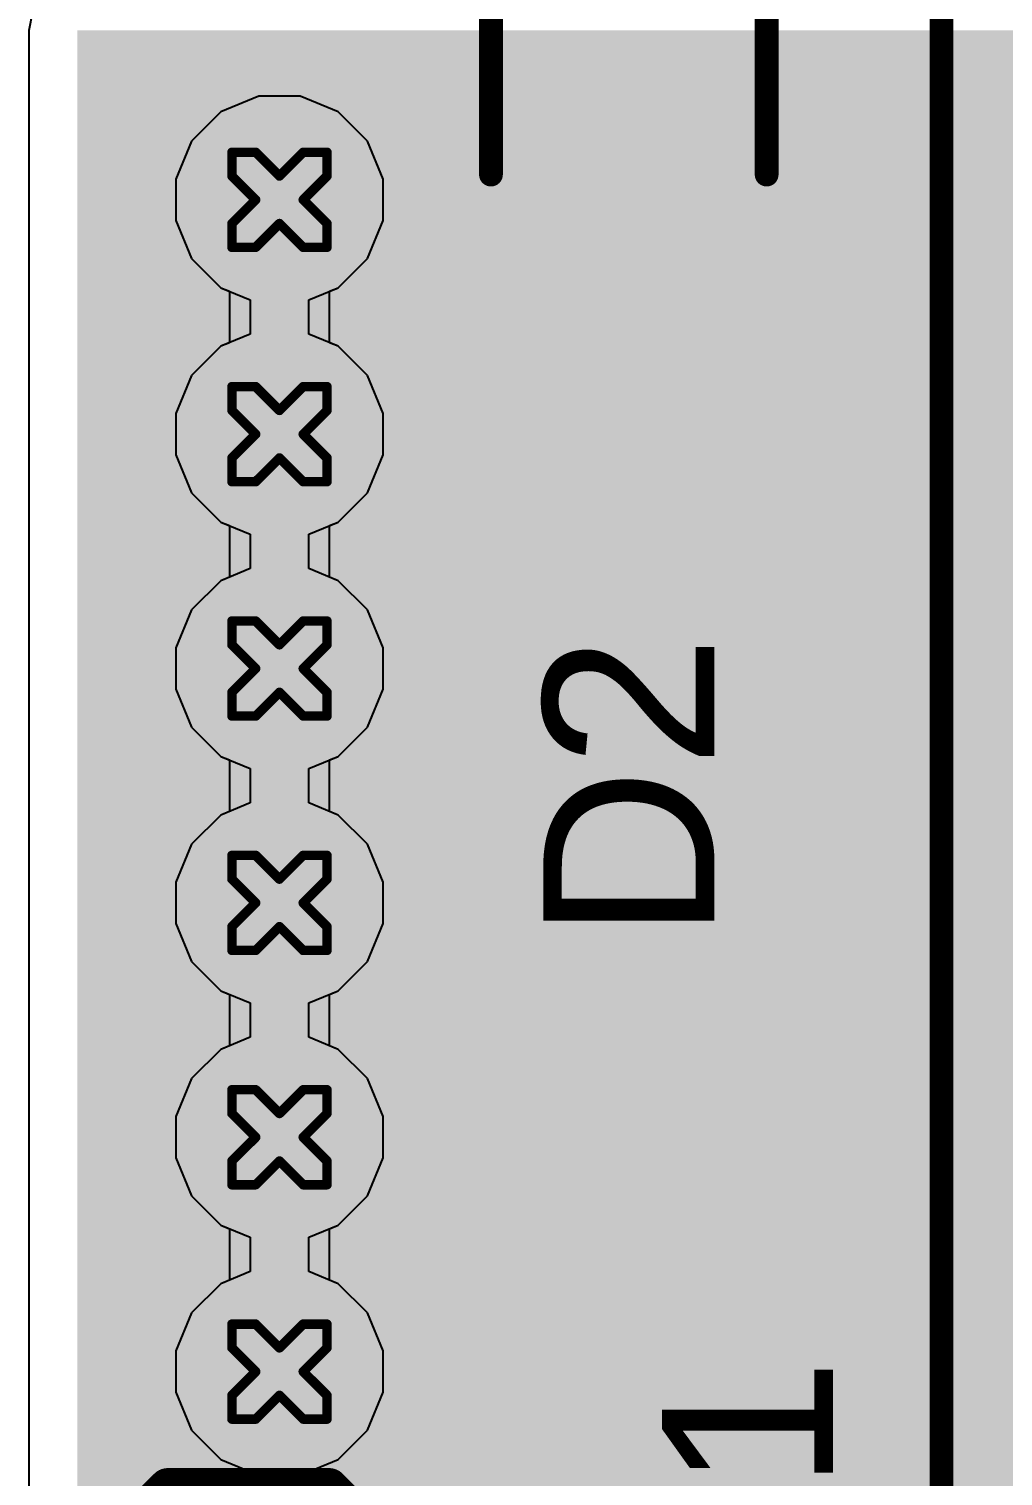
# Model space of a CAD drawing. Header units: inches. Extents: x -11 to 5379, y 0 to 5429.
# Drawn here: x 332.62 to 337.83, y 50.15 to 57.88 of the extents above; entities that cross this region are included whole.
import ezdxf

# ---------------------------------------------------------------- set-up
doc = ezdxf.new("R2010")
doc.units = ezdxf.units.IN
for name, color, linetype in [('Bottom Layer', 5, 'Continuous'), ('Drill Drawing', 1, 'Continuous'), ('GND', 16, 'Continuous'), ('PWR', 76, 'Continuous'), ('Top Layer', 1, 'Continuous'), ('Top Overlay', 2, 'Continuous'), ('Top Paste', 8, 'Continuous'), ('Top Solder', 216, 'Continuous'), ('Via Holes', 16, 'Continuous')]:
    doc.layers.add(name, color=color, linetype=linetype)
doc.styles.add('Arial', font='', dxfattribs={"height": 0.2})
doc.styles.get('Arial').set_extended_font_data('Arial')

# ---------------------------------------------------------------- blocks, each defined once
blk = doc.blocks.new('SOD_123_141')
at = {"layer": 'Top Layer'}
for points in [[(-1.1, 0.45), (-1.1, -0.45), (-2.05, -0.45), (-2.05, 0.45)], [(2.05, 0.45), (2.05, -0.45), (1.1, -0.45), (1.1, 0.45)]]:
    blk.add_hatch(color=1, dxfattribs=at).paths.add_polyline_path(points)
at = {"layer": 'Top Overlay'}
for points in [[(0.9652, 0.508), (2.8194, 0.508), (2.8194, 0.8), (0.9652, 0.8)], [(2.1198, -0.7867), (2.8193, -0.7867), (2.8193, 0.7881), (2.1198, 0.7881)], [(0.9652, -0.8), (2.8194, -0.8), (2.8194, -0.508), (0.9652, -0.508)]]:
    blk.add_hatch(color=2, dxfattribs=at).paths.add_polyline_path(points)
at = {"layer": 'Top Paste'}
for points in [[(-1.1, 0.45), (-1.1, -0.45), (-2.05, -0.45), (-2.05, 0.45)], [(2.05, 0.45), (2.05, -0.45), (1.1, -0.45), (1.1, 0.45)]]:
    blk.add_hatch(color=8, dxfattribs=at).paths.add_polyline_path(points)
at = {"layer": 'Top Solder'}
for points in [[(-0.9984, 0.5516), (-0.9984, -0.5516), (-2.1516, -0.5516), (-2.1516, 0.5516)], [(2.1516, 0.5516), (2.1516, -0.5516), (0.9984, -0.5516), (0.9984, 0.5516)]]:
    blk.add_hatch(color=216, dxfattribs=at).paths.add_polyline_path(points)
at = {"layer": 'Top Overlay'}
for points in [[(-1.3716, 0.5842, 0.127, 0.127, 0), (-1.3716, 0.7366, 0.127, 0.127, 0)], [(0.9652, 0.7366, 0.127, 0.127, 0), (-1.3716, 0.7366, 0.127, 0.127, 0)], [(-1.3716, -0.7366, 0.127, 0.127, 0), (-1.3716, -0.5842, 0.127, 0.127, 0)], [(0.9652, -0.7366, 0.127, 0.127, 0), (-1.3716, -0.7366, 0.127, 0.127, 0)]]:
    blk.add_lwpolyline(points, format="xyseb", dxfattribs=at)
for points in [[(-1.4033, 0.7366, 0.0635, 0.0635, 1), (-1.3398, 0.7366, 0.0635, 0.0635, 1)], [(-1.4033, 0.7366, 0.0635, 0.0635, 1), (-1.3398, 0.7366, 0.0635, 0.0635, 1)], [(0.9335, 0.7366, 0.0635, 0.0635, 1), (0.997, 0.7366, 0.0635, 0.0635, 1)], [(-1.4033, 0.5842, 0.0635, 0.0635, 1), (-1.3398, 0.5842, 0.0635, 0.0635, 1)], [(-1.4033, -0.5842, 0.0635, 0.0635, 1), (-1.3398, -0.5842, 0.0635, 0.0635, 1)], [(-1.4033, -0.7366, 0.0635, 0.0635, 1), (-1.3398, -0.7366, 0.0635, 0.0635, 1)], [(-1.4033, -0.7366, 0.0635, 0.0635, 1), (-1.3398, -0.7366, 0.0635, 0.0635, 1)], [(0.9335, -0.7366, 0.0635, 0.0635, 1), (0.997, -0.7366, 0.0635, 0.0635, 1)]]:
    blk.add_lwpolyline(points, format="xyseb", close=True, dxfattribs=at)
blk = doc.blocks.new('T__________180')
at = {"layer": 'Top Layer'}
blk.add_hatch(color=1, dxfattribs=at).paths.add_polyline_path([(0.381, 0.762), (-0.381, 0.762), (-0.762, 0.381), (-0.762, -0.381), (-0.381, -0.762), (0.381, -0.762), (0.762, -0.381), (0.762, 0.381)])
at = {"layer": 'Top Paste'}
blk.add_hatch(color=8, dxfattribs=at).paths.add_polyline_path([(0.381, 0.762), (-0.381, 0.762), (-0.762, 0.381), (-0.762, -0.381), (-0.381, -0.762), (0.381, -0.762), (0.762, -0.381), (0.762, 0.381)])
at = {"layer": 'Top Solder'}
blk.add_hatch(color=216, dxfattribs=at).paths.add_polyline_path([(0.4318, 0.8636), (-0.4318, 0.8636), (-0.8636, 0.4318), (-0.8636, -0.4318), (-0.4318, -0.8636), (0.4318, -0.8636), (0.8636, -0.4318), (0.8636, 0.4318)])
at = {"layer": 'Top Overlay'}
for points in [[(-0.4318, 0.9398, 0.2, 0.2, 0), (-0.9398, 0.4318, 0.2, 0.2, 0)], [(0.4318, 0.9398, 0.2, 0.2, 0), (-0.4318, 0.9398, 0.2, 0.2, 0)], [(0.9398, 0.4318, 0.2, 0.2, 0), (0.4318, 0.9398, 0.2, 0.2, 0)], [(-0.9398, 0.4318, 0.2, 0.2, 0), (-0.9398, -0.4318, 0.2, 0.2, 0)], [(0.9398, 0.4318, 0.2, 0.2, 0), (0.9398, -0.4318, 0.2, 0.2, 0)], [(-0.4318, -0.9398, 0.2, 0.2, 0), (-0.9398, -0.4318, 0.2, 0.2, 0)], [(0.9398, -0.4318, 0.2, 0.2, 0), (0.4318, -0.9398, 0.2, 0.2, 0)], [(0.4318, -0.9398, 0.2, 0.2, 0), (-0.4318, -0.9398, 0.2, 0.2, 0)]]:
    blk.add_lwpolyline(points, format="xyseb", dxfattribs=at)
for points in [[(-0.4818, 0.9398, 0.1, 0.1, 1), (-0.3818, 0.9398, 0.1, 0.1, 1)], [(-0.4818, 0.9398, 0.1, 0.1, 1), (-0.3818, 0.9398, 0.1, 0.1, 1)], [(0.3818, 0.9398, 0.1, 0.1, 1), (0.4818, 0.9398, 0.1, 0.1, 1)], [(0.3818, 0.9398, 0.1, 0.1, 1), (0.4818, 0.9398, 0.1, 0.1, 1)], [(-0.9898, 0.4318, 0.1, 0.1, 1), (-0.8898, 0.4318, 0.1, 0.1, 1)], [(-0.9898, 0.4318, 0.1, 0.1, 1), (-0.8898, 0.4318, 0.1, 0.1, 1)], [(0.8898, 0.4318, 0.1, 0.1, 1), (0.9898, 0.4318, 0.1, 0.1, 1)], [(0.8898, 0.4318, 0.1, 0.1, 1), (0.9898, 0.4318, 0.1, 0.1, 1)], [(-0.9898, -0.4318, 0.1, 0.1, 1), (-0.8898, -0.4318, 0.1, 0.1, 1)], [(-0.9898, -0.4318, 0.1, 0.1, 1), (-0.8898, -0.4318, 0.1, 0.1, 1)], [(0.8898, -0.4318, 0.1, 0.1, 1), (0.9898, -0.4318, 0.1, 0.1, 1)], [(0.8898, -0.4318, 0.1, 0.1, 1), (0.9898, -0.4318, 0.1, 0.1, 1)], [(-0.4818, -0.9398, 0.1, 0.1, 1), (-0.3818, -0.9398, 0.1, 0.1, 1)], [(-0.4818, -0.9398, 0.1, 0.1, 1), (-0.3818, -0.9398, 0.1, 0.1, 1)], [(0.3818, -0.9398, 0.1, 0.1, 1), (0.4818, -0.9398, 0.1, 0.1, 1)], [(0.3818, -0.9398, 0.1, 0.1, 1), (0.4818, -0.9398, 0.1, 0.1, 1)]]:
    blk.add_lwpolyline(points, format="xyseb", close=True, dxfattribs=at)
blk = doc.blocks.new('178_6165_0002_522')
at = {"layer": 'Top Overlay'}
blk.add_lwpolyline([(10.033, -3.0479, 0.127, 0.127, 0), (-10.033, -3.0479, 0.127, 0.127, 0)], format="xyseb", dxfattribs=at)

msp = doc.modelspace()

# ---------------------------------------------------------------- hatches: boundary and pattern name
at = {"layer": 'Bottom Layer'}
h = msp.add_hatch(color=5, dxfattribs=at)
edge = h.paths.add_edge_path()
edge.add_arc((333.9597, 56.9687), 0.3, 0, 360)
h = msp.add_hatch(color=5, dxfattribs=at)
edge = h.paths.add_edge_path()
edge.add_arc((333.9597, 55.7158), 0.3, 0, 360)
h = msp.add_hatch(color=5, dxfattribs=at)
edge = h.paths.add_edge_path()
edge.add_arc((333.9597, 54.463), 0.3, 0, 360)
h = msp.add_hatch(color=5, dxfattribs=at)
edge = h.paths.add_edge_path()
edge.add_arc((333.9597, 53.2102), 0.3, 0, 360)
h = msp.add_hatch(color=5, dxfattribs=at)
edge = h.paths.add_edge_path()
edge.add_arc((333.9597, 51.9574), 0.3, 0, 360)
h = msp.add_hatch(color=5, dxfattribs=at)
edge = h.paths.add_edge_path()
edge.add_arc((333.9597, 50.7046), 0.3, 0, 360)
at = {"layer": 'GND'}
h = msp.add_hatch(color=16, dxfattribs=at)
edge = h.paths.add_edge_path()
edge.add_arc((333.9597, 56.9687), 0.3, 0, 360)
h = msp.add_hatch(color=16, dxfattribs=at)
edge = h.paths.add_edge_path()
edge.add_arc((333.9597, 55.7158), 0.3, 0, 360)
h = msp.add_hatch(color=16, dxfattribs=at)
edge = h.paths.add_edge_path()
edge.add_arc((333.9597, 54.463), 0.3, 0, 360)
h = msp.add_hatch(color=16, dxfattribs=at)
edge = h.paths.add_edge_path()
edge.add_arc((333.9597, 53.2102), 0.3, 0, 360)
h = msp.add_hatch(color=16, dxfattribs=at)
edge = h.paths.add_edge_path()
edge.add_arc((333.9597, 51.9574), 0.3, 0, 360)
h = msp.add_hatch(color=16, dxfattribs=at)
edge = h.paths.add_edge_path()
edge.add_arc((333.9597, 50.7046), 0.3, 0, 360)
at = {"layer": 'PWR'}
h = msp.add_hatch(color=76, dxfattribs=at)
edge = h.paths.add_edge_path()
edge.add_arc((333.9597, 56.9687), 0.3, 0, 360)
h = msp.add_hatch(color=76, dxfattribs=at)
edge = h.paths.add_edge_path()
edge.add_arc((333.9597, 55.7158), 0.3, 0, 360)
h = msp.add_hatch(color=76, dxfattribs=at)
edge = h.paths.add_edge_path()
edge.add_arc((333.9597, 54.463), 0.3, 0, 360)
h = msp.add_hatch(color=76, dxfattribs=at)
edge = h.paths.add_edge_path()
edge.add_arc((333.9597, 53.2102), 0.3, 0, 360)
h = msp.add_hatch(color=76, dxfattribs=at)
edge = h.paths.add_edge_path()
edge.add_arc((333.9597, 51.9574), 0.3, 0, 360)
h = msp.add_hatch(color=76, dxfattribs=at)
edge = h.paths.add_edge_path()
edge.add_arc((333.9597, 50.7046), 0.3, 0, 360)
at = {"layer": 'Top Layer'}
for points in [[(332.88, 49.7205), (343.3505, 49.7205), (343.3505, 57.8745), (332.88, 57.8745)], [(332.88, 48.133), (334.7202, 48.133), (334.7202, 51), (332.88, 51)]]:
    msp.add_hatch(color=1, dxfattribs=at).paths.add_polyline_path(points)
h = msp.add_hatch(color=1, dxfattribs=at)
edge = h.paths.add_edge_path()
edge.add_arc((333.9597, 56.9687), 0.3, 0, 360)
h = msp.add_hatch(color=1, dxfattribs=at)
edge = h.paths.add_edge_path()
edge.add_arc((333.9597, 55.7158), 0.3, 0, 360)
h = msp.add_hatch(color=1, dxfattribs=at)
edge = h.paths.add_edge_path()
edge.add_arc((333.9597, 54.463), 0.3, 0, 360)
h = msp.add_hatch(color=1, dxfattribs=at)
edge = h.paths.add_edge_path()
edge.add_arc((333.9597, 53.2102), 0.3, 0, 360)
h = msp.add_hatch(color=1, dxfattribs=at)
edge = h.paths.add_edge_path()
edge.add_arc((333.9597, 51.9574), 0.3, 0, 360)
h = msp.add_hatch(color=1, dxfattribs=at)
edge = h.paths.add_edge_path()
edge.add_arc((333.9597, 50.7046), 0.3, 0, 360)
at = {"layer": 'Via Holes'}
h = msp.add_hatch(color=7, dxfattribs=at)
edge = h.paths.add_edge_path()
edge.add_arc((333.9597, 56.9687), 0.15, 0, 360)
h = msp.add_hatch(color=7, dxfattribs=at)
edge = h.paths.add_edge_path()
edge.add_arc((333.9597, 55.7158), 0.15, 0, 360)
h = msp.add_hatch(color=7, dxfattribs=at)
edge = h.paths.add_edge_path()
edge.add_arc((333.9597, 54.463), 0.15, 0, 360)
h = msp.add_hatch(color=7, dxfattribs=at)
edge = h.paths.add_edge_path()
edge.add_arc((333.9597, 53.2102), 0.15, 0, 360)
h = msp.add_hatch(color=7, dxfattribs=at)
edge = h.paths.add_edge_path()
edge.add_arc((333.9597, 51.9574), 0.15, 0, 360)
h = msp.add_hatch(color=7, dxfattribs=at)
edge = h.paths.add_edge_path()
edge.add_arc((333.9597, 50.7046), 0.15, 0, 360)

# ---------------------------------------------------------------- linework, layer by layer
at = {"layer": 'Bottom Layer'}
for p, q in [((333.8495, 57.5227), (333.6459, 57.4383)), ((334.0699, 57.5227), (333.8495, 57.5227)), ((334.2735, 57.4383), (334.0699, 57.5227)), ((333.6459, 57.4383), (333.49, 57.2825)), ((334.4294, 57.2825), (334.2735, 57.4383)), ((333.49, 57.2825), (333.4057, 57.0789)), ((334.5137, 57.0789), (334.4294, 57.2825)), ((333.4057, 57.0789), (333.4057, 56.8585)), ((334.5137, 56.8585), (334.5137, 57.0789)), ((333.4057, 56.8585), (333.49, 56.6548)), ((334.4294, 56.6548), (334.5137, 56.8585)), ((333.49, 56.6548), (333.6459, 56.499)), ((334.2735, 56.499), (334.4294, 56.6548)), ((333.6459, 56.499), (333.8026, 56.4341)), ((334.1169, 56.4341), (334.2735, 56.499)), ((333.8026, 56.4341), (333.8026, 56.2504)), ((334.1169, 56.2504), (334.1169, 56.4341)), ((333.8026, 56.2504), (333.6459, 56.1855)), ((334.2735, 56.1855), (334.1169, 56.2504)), ((333.6459, 56.1855), (333.49, 56.0297)), ((334.4294, 56.0297), (334.2735, 56.1855)), ((333.49, 56.0297), (333.4057, 55.826)), ((334.5137, 55.826), (334.4294, 56.0297)), ((333.4057, 55.826), (333.4057, 55.6056)), ((334.5137, 55.6056), (334.5137, 55.826)), ((333.4057, 55.6056), (333.49, 55.402)), ((334.4294, 55.402), (334.5137, 55.6056)), ((333.49, 55.402), (333.6459, 55.2462)), ((334.2735, 55.2462), (334.4294, 55.402)), ((333.6459, 55.2462), (333.8026, 55.1813)), ((334.1169, 55.1813), (334.2735, 55.2462)), ((333.8026, 55.1813), (333.8026, 54.9976)), ((334.1169, 54.9976), (334.1169, 55.1813)), ((333.6459, 54.9327), (333.49, 54.7768)), ((333.8026, 54.9976), (333.6459, 54.9327)), ((334.2735, 54.9327), (334.1169, 54.9976)), ((334.4294, 54.7768), (334.2735, 54.9327)), ((333.49, 54.7768), (333.4057, 54.5732)), ((334.5137, 54.5732), (334.4294, 54.7768)), ((333.4057, 54.5732), (333.4057, 54.3528)), ((334.5137, 54.3528), (334.5137, 54.5732)), ((333.4057, 54.3528), (333.49, 54.1492)), ((334.4294, 54.1492), (334.5137, 54.3528)), ((333.49, 54.1492), (333.6459, 53.9934)), ((334.2735, 53.9934), (334.4294, 54.1492)), ((333.6459, 53.9934), (333.8026, 53.9285)), ((333.8026, 53.9285), (333.8026, 53.7448)), ((334.1169, 53.9285), (334.2735, 53.9934)), ((334.1169, 53.7448), (334.1169, 53.9285)), ((333.8026, 53.7448), (333.6459, 53.6799)), ((334.2735, 53.6799), (334.1169, 53.7448)), ((333.6459, 53.6799), (333.49, 53.524)), ((334.4294, 53.524), (334.2735, 53.6799)), ((333.49, 53.524), (333.4057, 53.3204)), ((334.5137, 53.3204), (334.4294, 53.524)), ((333.4057, 53.3204), (333.4057, 53.1)), ((334.5137, 53.1), (334.5137, 53.3204)), ((333.4057, 53.1), (333.49, 52.8964)), ((334.4294, 52.8964), (334.5137, 53.1)), ((333.49, 52.8964), (333.6459, 52.7405)), ((334.2735, 52.7405), (334.4294, 52.8964)), ((333.6459, 52.7405), (333.8026, 52.6757)), ((334.1169, 52.6757), (334.2735, 52.7405)), ((333.8026, 52.6757), (333.8026, 52.4919)), ((334.1169, 52.4919), (334.1169, 52.6757)), ((333.8026, 52.4919), (333.6459, 52.4271)), ((334.2735, 52.4271), (334.1169, 52.4919)), ((333.6459, 52.4271), (333.49, 52.2712)), ((334.4294, 52.2712), (334.2735, 52.4271)), ((333.49, 52.2712), (333.4057, 52.0676)), ((334.5137, 52.0676), (334.4294, 52.2712)), ((333.4057, 52.0676), (333.4057, 51.8472)), ((334.5137, 51.8472), (334.5137, 52.0676)), ((333.4057, 51.8472), (333.49, 51.6436)), ((334.4294, 51.6436), (334.5137, 51.8472)), ((333.49, 51.6436), (333.6459, 51.4877)), ((334.2735, 51.4877), (334.4294, 51.6436)), ((333.6459, 51.4877), (333.8026, 51.4228)), ((334.1169, 51.4228), (334.2735, 51.4877)), ((333.8026, 51.4228), (333.8026, 51.2391)), ((334.1169, 51.2391), (334.1169, 51.4228)), ((333.8026, 51.2391), (333.6459, 51.1742)), ((334.2735, 51.1742), (334.1169, 51.2391)), ((333.6459, 51.1742), (333.49, 51.0184)), ((334.4294, 51.0184), (334.2735, 51.1742)), ((333.49, 51.0184), (333.4057, 50.8148)), ((334.5137, 50.8148), (334.4294, 51.0184)), ((333.4057, 50.8148), (333.4057, 50.5944)), ((334.5137, 50.5944), (334.5137, 50.8148)), ((333.4057, 50.5944), (333.49, 50.3908)), ((334.4294, 50.3908), (334.5137, 50.5944)), ((333.49, 50.3908), (333.6459, 50.2349)), ((334.2735, 50.2349), (334.4294, 50.3908)), ((333.6459, 50.2349), (333.8495, 50.1506)), ((334.0699, 50.1506), (334.2735, 50.2349)), ((333.8495, 50.1506), (334.0699, 50.1506))]:
    msp.add_line(p, q, dxfattribs=at)
at = {"layer": 'Drill Drawing'}
for points in [[(333.7057, 57.0957, 0.0508, 0.0508, 0), (333.7057, 57.2227, 0.0508, 0.0508, 0)], [(333.7057, 57.2227, 0.0508, 0.0508, 0), (333.8327, 57.2227, 0.0508, 0.0508, 0)], [(333.8327, 57.2227, 0.0508, 0.0508, 0), (333.9597, 57.0957, 0.0508, 0.0508, 0)], [(333.9597, 57.0957, 0.0508, 0.0508, 0), (334.0867, 57.2227, 0.0508, 0.0508, 0)], [(334.0867, 57.2227, 0.0508, 0.0508, 0), (334.2137, 57.2227, 0.0508, 0.0508, 0)], [(334.2137, 57.0957, 0.0508, 0.0508, 0), (334.2137, 57.2227, 0.0508, 0.0508, 0)], [(333.7057, 57.0957, 0.0508, 0.0508, 0), (333.8327, 56.9687, 0.0508, 0.0508, 0)], [(334.0867, 56.9687, 0.0508, 0.0508, 0), (334.2137, 57.0957, 0.0508, 0.0508, 0)], [(333.7057, 56.8417, 0.0508, 0.0508, 0), (333.8327, 56.9687, 0.0508, 0.0508, 0)], [(334.0867, 56.9687, 0.0508, 0.0508, 0), (334.2137, 56.8417, 0.0508, 0.0508, 0)], [(333.7057, 56.7147, 0.0508, 0.0508, 0), (333.7057, 56.8417, 0.0508, 0.0508, 0)], [(333.8327, 56.7147, 0.0508, 0.0508, 0), (333.9597, 56.8417, 0.0508, 0.0508, 0)], [(333.9597, 56.8417, 0.0508, 0.0508, 0), (334.0867, 56.7147, 0.0508, 0.0508, 0)], [(334.2137, 56.7147, 0.0508, 0.0508, 0), (334.2137, 56.8417, 0.0508, 0.0508, 0)], [(333.7057, 56.7147, 0.0508, 0.0508, 0), (333.8327, 56.7147, 0.0508, 0.0508, 0)], [(334.0867, 56.7147, 0.0508, 0.0508, 0), (334.2137, 56.7147, 0.0508, 0.0508, 0)], [(333.7057, 55.8428, 0.0508, 0.0508, 0), (333.7057, 55.9698, 0.0508, 0.0508, 0)], [(333.7057, 55.9698, 0.0508, 0.0508, 0), (333.8327, 55.9698, 0.0508, 0.0508, 0)], [(333.8327, 55.9698, 0.0508, 0.0508, 0), (333.9597, 55.8428, 0.0508, 0.0508, 0)], [(333.9597, 55.8428, 0.0508, 0.0508, 0), (334.0867, 55.9698, 0.0508, 0.0508, 0)], [(334.0867, 55.9698, 0.0508, 0.0508, 0), (334.2137, 55.9698, 0.0508, 0.0508, 0)], [(334.2137, 55.8428, 0.0508, 0.0508, 0), (334.2137, 55.9698, 0.0508, 0.0508, 0)], [(333.7057, 55.8428, 0.0508, 0.0508, 0), (333.8327, 55.7158, 0.0508, 0.0508, 0)], [(334.0867, 55.7158, 0.0508, 0.0508, 0), (334.2137, 55.8428, 0.0508, 0.0508, 0)], [(333.7057, 55.5888, 0.0508, 0.0508, 0), (333.8327, 55.7158, 0.0508, 0.0508, 0)], [(334.0867, 55.7158, 0.0508, 0.0508, 0), (334.2137, 55.5888, 0.0508, 0.0508, 0)], [(333.7057, 55.4618, 0.0508, 0.0508, 0), (333.7057, 55.5888, 0.0508, 0.0508, 0)], [(333.8327, 55.4618, 0.0508, 0.0508, 0), (333.9597, 55.5888, 0.0508, 0.0508, 0)], [(333.9597, 55.5888, 0.0508, 0.0508, 0), (334.0867, 55.4618, 0.0508, 0.0508, 0)], [(334.2137, 55.4618, 0.0508, 0.0508, 0), (334.2137, 55.5888, 0.0508, 0.0508, 0)], [(333.7057, 55.4618, 0.0508, 0.0508, 0), (333.8327, 55.4618, 0.0508, 0.0508, 0)], [(334.0867, 55.4618, 0.0508, 0.0508, 0), (334.2137, 55.4618, 0.0508, 0.0508, 0)], [(333.7057, 54.59, 0.0508, 0.0508, 0), (333.7057, 54.717, 0.0508, 0.0508, 0)], [(333.7057, 54.717, 0.0508, 0.0508, 0), (333.8327, 54.717, 0.0508, 0.0508, 0)], [(333.8327, 54.717, 0.0508, 0.0508, 0), (333.9597, 54.59, 0.0508, 0.0508, 0)], [(333.9597, 54.59, 0.0508, 0.0508, 0), (334.0867, 54.717, 0.0508, 0.0508, 0)], [(334.0867, 54.717, 0.0508, 0.0508, 0), (334.2137, 54.717, 0.0508, 0.0508, 0)], [(334.2137, 54.59, 0.0508, 0.0508, 0), (334.2137, 54.717, 0.0508, 0.0508, 0)], [(333.7057, 54.59, 0.0508, 0.0508, 0), (333.8327, 54.463, 0.0508, 0.0508, 0)], [(334.0867, 54.463, 0.0508, 0.0508, 0), (334.2137, 54.59, 0.0508, 0.0508, 0)], [(333.7057, 54.336, 0.0508, 0.0508, 0), (333.8327, 54.463, 0.0508, 0.0508, 0)], [(334.0867, 54.463, 0.0508, 0.0508, 0), (334.2137, 54.336, 0.0508, 0.0508, 0)], [(333.7057, 54.209, 0.0508, 0.0508, 0), (333.7057, 54.336, 0.0508, 0.0508, 0)], [(333.8327, 54.209, 0.0508, 0.0508, 0), (333.9597, 54.336, 0.0508, 0.0508, 0)], [(333.9597, 54.336, 0.0508, 0.0508, 0), (334.0867, 54.209, 0.0508, 0.0508, 0)], [(334.2137, 54.209, 0.0508, 0.0508, 0), (334.2137, 54.336, 0.0508, 0.0508, 0)], [(333.7057, 54.209, 0.0508, 0.0508, 0), (333.8327, 54.209, 0.0508, 0.0508, 0)], [(334.0867, 54.209, 0.0508, 0.0508, 0), (334.2137, 54.209, 0.0508, 0.0508, 0)], [(333.7057, 53.3372, 0.0508, 0.0508, 0), (333.7057, 53.4642, 0.0508, 0.0508, 0)], [(333.7057, 53.4642, 0.0508, 0.0508, 0), (333.8327, 53.4642, 0.0508, 0.0508, 0)], [(333.8327, 53.4642, 0.0508, 0.0508, 0), (333.9597, 53.3372, 0.0508, 0.0508, 0)], [(333.9597, 53.3372, 0.0508, 0.0508, 0), (334.0867, 53.4642, 0.0508, 0.0508, 0)], [(334.0867, 53.4642, 0.0508, 0.0508, 0), (334.2137, 53.4642, 0.0508, 0.0508, 0)], [(334.2137, 53.3372, 0.0508, 0.0508, 0), (334.2137, 53.4642, 0.0508, 0.0508, 0)], [(333.7057, 53.3372, 0.0508, 0.0508, 0), (333.8327, 53.2102, 0.0508, 0.0508, 0)], [(334.0867, 53.2102, 0.0508, 0.0508, 0), (334.2137, 53.3372, 0.0508, 0.0508, 0)], [(333.7057, 53.0832, 0.0508, 0.0508, 0), (333.8327, 53.2102, 0.0508, 0.0508, 0)], [(334.0867, 53.2102, 0.0508, 0.0508, 0), (334.2137, 53.0832, 0.0508, 0.0508, 0)], [(333.7057, 52.9562, 0.0508, 0.0508, 0), (333.7057, 53.0832, 0.0508, 0.0508, 0)], [(333.8327, 52.9562, 0.0508, 0.0508, 0), (333.9597, 53.0832, 0.0508, 0.0508, 0)], [(333.9597, 53.0832, 0.0508, 0.0508, 0), (334.0867, 52.9562, 0.0508, 0.0508, 0)], [(334.2137, 52.9562, 0.0508, 0.0508, 0), (334.2137, 53.0832, 0.0508, 0.0508, 0)], [(333.7057, 52.9562, 0.0508, 0.0508, 0), (333.8327, 52.9562, 0.0508, 0.0508, 0)], [(334.0867, 52.9562, 0.0508, 0.0508, 0), (334.2137, 52.9562, 0.0508, 0.0508, 0)], [(333.7057, 52.0844, 0.0508, 0.0508, 0), (333.7057, 52.2114, 0.0508, 0.0508, 0)], [(333.7057, 52.2114, 0.0508, 0.0508, 0), (333.8327, 52.2114, 0.0508, 0.0508, 0)], [(333.8327, 52.2114, 0.0508, 0.0508, 0), (333.9597, 52.0844, 0.0508, 0.0508, 0)], [(333.9597, 52.0844, 0.0508, 0.0508, 0), (334.0867, 52.2114, 0.0508, 0.0508, 0)], [(334.0867, 52.2114, 0.0508, 0.0508, 0), (334.2137, 52.2114, 0.0508, 0.0508, 0)], [(334.2137, 52.0844, 0.0508, 0.0508, 0), (334.2137, 52.2114, 0.0508, 0.0508, 0)], [(333.7057, 52.0844, 0.0508, 0.0508, 0), (333.8327, 51.9574, 0.0508, 0.0508, 0)], [(334.0867, 51.9574, 0.0508, 0.0508, 0), (334.2137, 52.0844, 0.0508, 0.0508, 0)], [(333.7057, 51.8304, 0.0508, 0.0508, 0), (333.8327, 51.9574, 0.0508, 0.0508, 0)], [(334.0867, 51.9574, 0.0508, 0.0508, 0), (334.2137, 51.8304, 0.0508, 0.0508, 0)], [(333.7057, 51.7034, 0.0508, 0.0508, 0), (333.7057, 51.8304, 0.0508, 0.0508, 0)], [(333.8327, 51.7034, 0.0508, 0.0508, 0), (333.9597, 51.8304, 0.0508, 0.0508, 0)], [(333.9597, 51.8304, 0.0508, 0.0508, 0), (334.0867, 51.7034, 0.0508, 0.0508, 0)], [(334.2137, 51.7034, 0.0508, 0.0508, 0), (334.2137, 51.8304, 0.0508, 0.0508, 0)], [(333.7057, 51.7034, 0.0508, 0.0508, 0), (333.8327, 51.7034, 0.0508, 0.0508, 0)], [(334.0867, 51.7034, 0.0508, 0.0508, 0), (334.2137, 51.7034, 0.0508, 0.0508, 0)], [(333.7057, 50.8316, 0.0508, 0.0508, 0), (333.7057, 50.9586, 0.0508, 0.0508, 0)], [(333.7057, 50.9586, 0.0508, 0.0508, 0), (333.8327, 50.9586, 0.0508, 0.0508, 0)], [(333.8327, 50.9586, 0.0508, 0.0508, 0), (333.9597, 50.8316, 0.0508, 0.0508, 0)], [(333.9597, 50.8316, 0.0508, 0.0508, 0), (334.0867, 50.9586, 0.0508, 0.0508, 0)], [(334.0867, 50.9586, 0.0508, 0.0508, 0), (334.2137, 50.9586, 0.0508, 0.0508, 0)], [(334.2137, 50.8316, 0.0508, 0.0508, 0), (334.2137, 50.9586, 0.0508, 0.0508, 0)], [(333.7057, 50.8316, 0.0508, 0.0508, 0), (333.8327, 50.7046, 0.0508, 0.0508, 0)], [(334.0867, 50.7046, 0.0508, 0.0508, 0), (334.2137, 50.8316, 0.0508, 0.0508, 0)], [(333.7057, 50.5776, 0.0508, 0.0508, 0), (333.8327, 50.7046, 0.0508, 0.0508, 0)], [(334.0867, 50.7046, 0.0508, 0.0508, 0), (334.2137, 50.5776, 0.0508, 0.0508, 0)], [(333.7057, 50.4506, 0.0508, 0.0508, 0), (333.7057, 50.5776, 0.0508, 0.0508, 0)], [(333.8327, 50.4506, 0.0508, 0.0508, 0), (333.9597, 50.5776, 0.0508, 0.0508, 0)], [(333.9597, 50.5776, 0.0508, 0.0508, 0), (334.0867, 50.4506, 0.0508, 0.0508, 0)], [(334.2137, 50.4506, 0.0508, 0.0508, 0), (334.2137, 50.5776, 0.0508, 0.0508, 0)], [(333.7057, 50.4506, 0.0508, 0.0508, 0), (333.8327, 50.4506, 0.0508, 0.0508, 0)], [(334.0867, 50.4506, 0.0508, 0.0508, 0), (334.2137, 50.4506, 0.0508, 0.0508, 0)]]:
    msp.add_lwpolyline(points, format="xyseb", dxfattribs=at)
for points in [[(333.693, 57.2227, 0.0254, 0.0254, 1), (333.7184, 57.2227, 0.0254, 0.0254, 1)], [(333.693, 57.2227, 0.0254, 0.0254, 1), (333.7184, 57.2227, 0.0254, 0.0254, 1)], [(333.82, 57.2227, 0.0254, 0.0254, 1), (333.8454, 57.2227, 0.0254, 0.0254, 1)], [(333.82, 57.2227, 0.0254, 0.0254, 1), (333.8454, 57.2227, 0.0254, 0.0254, 1)], [(334.074, 57.2227, 0.0254, 0.0254, 1), (334.0994, 57.2227, 0.0254, 0.0254, 1)], [(334.074, 57.2227, 0.0254, 0.0254, 1), (334.0994, 57.2227, 0.0254, 0.0254, 1)], [(334.201, 57.2227, 0.0254, 0.0254, 1), (334.2264, 57.2227, 0.0254, 0.0254, 1)], [(334.201, 57.2227, 0.0254, 0.0254, 1), (334.2264, 57.2227, 0.0254, 0.0254, 1)], [(333.693, 57.0957, 0.0254, 0.0254, 1), (333.7184, 57.0957, 0.0254, 0.0254, 1)], [(333.693, 57.0957, 0.0254, 0.0254, 1), (333.7184, 57.0957, 0.0254, 0.0254, 1)], [(333.947, 57.0957, 0.0254, 0.0254, 1), (333.9724, 57.0957, 0.0254, 0.0254, 1)], [(333.947, 57.0957, 0.0254, 0.0254, 1), (333.9724, 57.0957, 0.0254, 0.0254, 1)], [(334.201, 57.0957, 0.0254, 0.0254, 1), (334.2264, 57.0957, 0.0254, 0.0254, 1)], [(334.201, 57.0957, 0.0254, 0.0254, 1), (334.2264, 57.0957, 0.0254, 0.0254, 1)], [(333.82, 56.9687, 0.0254, 0.0254, 1), (333.8454, 56.9687, 0.0254, 0.0254, 1)], [(333.82, 56.9687, 0.0254, 0.0254, 1), (333.8454, 56.9687, 0.0254, 0.0254, 1)], [(334.074, 56.9687, 0.0254, 0.0254, 1), (334.0994, 56.9687, 0.0254, 0.0254, 1)], [(334.074, 56.9687, 0.0254, 0.0254, 1), (334.0994, 56.9687, 0.0254, 0.0254, 1)], [(333.693, 56.8417, 0.0254, 0.0254, 1), (333.7184, 56.8417, 0.0254, 0.0254, 1)], [(333.693, 56.8417, 0.0254, 0.0254, 1), (333.7184, 56.8417, 0.0254, 0.0254, 1)], [(333.947, 56.8417, 0.0254, 0.0254, 1), (333.9724, 56.8417, 0.0254, 0.0254, 1)], [(333.947, 56.8417, 0.0254, 0.0254, 1), (333.9724, 56.8417, 0.0254, 0.0254, 1)], [(334.201, 56.8417, 0.0254, 0.0254, 1), (334.2264, 56.8417, 0.0254, 0.0254, 1)], [(334.201, 56.8417, 0.0254, 0.0254, 1), (334.2264, 56.8417, 0.0254, 0.0254, 1)], [(333.693, 56.7147, 0.0254, 0.0254, 1), (333.7184, 56.7147, 0.0254, 0.0254, 1)], [(333.693, 56.7147, 0.0254, 0.0254, 1), (333.7184, 56.7147, 0.0254, 0.0254, 1)], [(333.82, 56.7147, 0.0254, 0.0254, 1), (333.8454, 56.7147, 0.0254, 0.0254, 1)], [(333.82, 56.7147, 0.0254, 0.0254, 1), (333.8454, 56.7147, 0.0254, 0.0254, 1)], [(334.074, 56.7147, 0.0254, 0.0254, 1), (334.0994, 56.7147, 0.0254, 0.0254, 1)], [(334.074, 56.7147, 0.0254, 0.0254, 1), (334.0994, 56.7147, 0.0254, 0.0254, 1)], [(334.201, 56.7147, 0.0254, 0.0254, 1), (334.2264, 56.7147, 0.0254, 0.0254, 1)], [(334.201, 56.7147, 0.0254, 0.0254, 1), (334.2264, 56.7147, 0.0254, 0.0254, 1)], [(333.693, 55.9698, 0.0254, 0.0254, 1), (333.7184, 55.9698, 0.0254, 0.0254, 1)], [(333.693, 55.9698, 0.0254, 0.0254, 1), (333.7184, 55.9698, 0.0254, 0.0254, 1)], [(333.82, 55.9698, 0.0254, 0.0254, 1), (333.8454, 55.9698, 0.0254, 0.0254, 1)], [(333.82, 55.9698, 0.0254, 0.0254, 1), (333.8454, 55.9698, 0.0254, 0.0254, 1)], [(334.074, 55.9698, 0.0254, 0.0254, 1), (334.0994, 55.9698, 0.0254, 0.0254, 1)], [(334.074, 55.9698, 0.0254, 0.0254, 1), (334.0994, 55.9698, 0.0254, 0.0254, 1)], [(334.201, 55.9698, 0.0254, 0.0254, 1), (334.2264, 55.9698, 0.0254, 0.0254, 1)], [(334.201, 55.9698, 0.0254, 0.0254, 1), (334.2264, 55.9698, 0.0254, 0.0254, 1)], [(333.693, 55.8428, 0.0254, 0.0254, 1), (333.7184, 55.8428, 0.0254, 0.0254, 1)], [(333.693, 55.8428, 0.0254, 0.0254, 1), (333.7184, 55.8428, 0.0254, 0.0254, 1)], [(333.947, 55.8428, 0.0254, 0.0254, 1), (333.9724, 55.8428, 0.0254, 0.0254, 1)], [(333.947, 55.8428, 0.0254, 0.0254, 1), (333.9724, 55.8428, 0.0254, 0.0254, 1)], [(334.201, 55.8428, 0.0254, 0.0254, 1), (334.2264, 55.8428, 0.0254, 0.0254, 1)], [(334.201, 55.8428, 0.0254, 0.0254, 1), (334.2264, 55.8428, 0.0254, 0.0254, 1)], [(333.82, 55.7158, 0.0254, 0.0254, 1), (333.8454, 55.7158, 0.0254, 0.0254, 1)], [(333.82, 55.7158, 0.0254, 0.0254, 1), (333.8454, 55.7158, 0.0254, 0.0254, 1)], [(334.074, 55.7158, 0.0254, 0.0254, 1), (334.0994, 55.7158, 0.0254, 0.0254, 1)], [(334.074, 55.7158, 0.0254, 0.0254, 1), (334.0994, 55.7158, 0.0254, 0.0254, 1)], [(333.693, 55.5888, 0.0254, 0.0254, 1), (333.7184, 55.5888, 0.0254, 0.0254, 1)], [(333.693, 55.5888, 0.0254, 0.0254, 1), (333.7184, 55.5888, 0.0254, 0.0254, 1)], [(333.947, 55.5888, 0.0254, 0.0254, 1), (333.9724, 55.5888, 0.0254, 0.0254, 1)], [(333.947, 55.5888, 0.0254, 0.0254, 1), (333.9724, 55.5888, 0.0254, 0.0254, 1)], [(334.201, 55.5888, 0.0254, 0.0254, 1), (334.2264, 55.5888, 0.0254, 0.0254, 1)], [(334.201, 55.5888, 0.0254, 0.0254, 1), (334.2264, 55.5888, 0.0254, 0.0254, 1)], [(333.693, 55.4618, 0.0254, 0.0254, 1), (333.7184, 55.4618, 0.0254, 0.0254, 1)], [(333.693, 55.4618, 0.0254, 0.0254, 1), (333.7184, 55.4618, 0.0254, 0.0254, 1)], [(333.82, 55.4618, 0.0254, 0.0254, 1), (333.8454, 55.4618, 0.0254, 0.0254, 1)], [(333.82, 55.4618, 0.0254, 0.0254, 1), (333.8454, 55.4618, 0.0254, 0.0254, 1)], [(334.074, 55.4618, 0.0254, 0.0254, 1), (334.0994, 55.4618, 0.0254, 0.0254, 1)], [(334.074, 55.4618, 0.0254, 0.0254, 1), (334.0994, 55.4618, 0.0254, 0.0254, 1)], [(334.201, 55.4618, 0.0254, 0.0254, 1), (334.2264, 55.4618, 0.0254, 0.0254, 1)], [(334.201, 55.4618, 0.0254, 0.0254, 1), (334.2264, 55.4618, 0.0254, 0.0254, 1)], [(333.693, 54.717, 0.0254, 0.0254, 1), (333.7184, 54.717, 0.0254, 0.0254, 1)], [(333.693, 54.717, 0.0254, 0.0254, 1), (333.7184, 54.717, 0.0254, 0.0254, 1)], [(333.82, 54.717, 0.0254, 0.0254, 1), (333.8454, 54.717, 0.0254, 0.0254, 1)], [(333.82, 54.717, 0.0254, 0.0254, 1), (333.8454, 54.717, 0.0254, 0.0254, 1)], [(334.074, 54.717, 0.0254, 0.0254, 1), (334.0994, 54.717, 0.0254, 0.0254, 1)], [(334.074, 54.717, 0.0254, 0.0254, 1), (334.0994, 54.717, 0.0254, 0.0254, 1)], [(334.201, 54.717, 0.0254, 0.0254, 1), (334.2264, 54.717, 0.0254, 0.0254, 1)], [(334.201, 54.717, 0.0254, 0.0254, 1), (334.2264, 54.717, 0.0254, 0.0254, 1)], [(333.693, 54.59, 0.0254, 0.0254, 1), (333.7184, 54.59, 0.0254, 0.0254, 1)], [(333.693, 54.59, 0.0254, 0.0254, 1), (333.7184, 54.59, 0.0254, 0.0254, 1)], [(333.947, 54.59, 0.0254, 0.0254, 1), (333.9724, 54.59, 0.0254, 0.0254, 1)], [(333.947, 54.59, 0.0254, 0.0254, 1), (333.9724, 54.59, 0.0254, 0.0254, 1)], [(334.201, 54.59, 0.0254, 0.0254, 1), (334.2264, 54.59, 0.0254, 0.0254, 1)], [(334.201, 54.59, 0.0254, 0.0254, 1), (334.2264, 54.59, 0.0254, 0.0254, 1)], [(333.82, 54.463, 0.0254, 0.0254, 1), (333.8454, 54.463, 0.0254, 0.0254, 1)], [(333.82, 54.463, 0.0254, 0.0254, 1), (333.8454, 54.463, 0.0254, 0.0254, 1)], [(334.074, 54.463, 0.0254, 0.0254, 1), (334.0994, 54.463, 0.0254, 0.0254, 1)], [(334.074, 54.463, 0.0254, 0.0254, 1), (334.0994, 54.463, 0.0254, 0.0254, 1)], [(333.693, 54.336, 0.0254, 0.0254, 1), (333.7184, 54.336, 0.0254, 0.0254, 1)], [(333.693, 54.336, 0.0254, 0.0254, 1), (333.7184, 54.336, 0.0254, 0.0254, 1)], [(333.947, 54.336, 0.0254, 0.0254, 1), (333.9724, 54.336, 0.0254, 0.0254, 1)], [(333.947, 54.336, 0.0254, 0.0254, 1), (333.9724, 54.336, 0.0254, 0.0254, 1)], [(334.201, 54.336, 0.0254, 0.0254, 1), (334.2264, 54.336, 0.0254, 0.0254, 1)], [(334.201, 54.336, 0.0254, 0.0254, 1), (334.2264, 54.336, 0.0254, 0.0254, 1)], [(333.693, 54.209, 0.0254, 0.0254, 1), (333.7184, 54.209, 0.0254, 0.0254, 1)], [(333.693, 54.209, 0.0254, 0.0254, 1), (333.7184, 54.209, 0.0254, 0.0254, 1)], [(333.82, 54.209, 0.0254, 0.0254, 1), (333.8454, 54.209, 0.0254, 0.0254, 1)], [(333.82, 54.209, 0.0254, 0.0254, 1), (333.8454, 54.209, 0.0254, 0.0254, 1)], [(334.074, 54.209, 0.0254, 0.0254, 1), (334.0994, 54.209, 0.0254, 0.0254, 1)], [(334.074, 54.209, 0.0254, 0.0254, 1), (334.0994, 54.209, 0.0254, 0.0254, 1)], [(334.201, 54.209, 0.0254, 0.0254, 1), (334.2264, 54.209, 0.0254, 0.0254, 1)], [(334.201, 54.209, 0.0254, 0.0254, 1), (334.2264, 54.209, 0.0254, 0.0254, 1)], [(333.693, 53.4642, 0.0254, 0.0254, 1), (333.7184, 53.4642, 0.0254, 0.0254, 1)], [(333.693, 53.4642, 0.0254, 0.0254, 1), (333.7184, 53.4642, 0.0254, 0.0254, 1)], [(333.82, 53.4642, 0.0254, 0.0254, 1), (333.8454, 53.4642, 0.0254, 0.0254, 1)], [(333.82, 53.4642, 0.0254, 0.0254, 1), (333.8454, 53.4642, 0.0254, 0.0254, 1)], [(334.074, 53.4642, 0.0254, 0.0254, 1), (334.0994, 53.4642, 0.0254, 0.0254, 1)], [(334.074, 53.4642, 0.0254, 0.0254, 1), (334.0994, 53.4642, 0.0254, 0.0254, 1)], [(334.201, 53.4642, 0.0254, 0.0254, 1), (334.2264, 53.4642, 0.0254, 0.0254, 1)], [(334.201, 53.4642, 0.0254, 0.0254, 1), (334.2264, 53.4642, 0.0254, 0.0254, 1)], [(333.693, 53.3372, 0.0254, 0.0254, 1), (333.7184, 53.3372, 0.0254, 0.0254, 1)], [(333.693, 53.3372, 0.0254, 0.0254, 1), (333.7184, 53.3372, 0.0254, 0.0254, 1)], [(333.947, 53.3372, 0.0254, 0.0254, 1), (333.9724, 53.3372, 0.0254, 0.0254, 1)], [(333.947, 53.3372, 0.0254, 0.0254, 1), (333.9724, 53.3372, 0.0254, 0.0254, 1)], [(334.201, 53.3372, 0.0254, 0.0254, 1), (334.2264, 53.3372, 0.0254, 0.0254, 1)], [(334.201, 53.3372, 0.0254, 0.0254, 1), (334.2264, 53.3372, 0.0254, 0.0254, 1)], [(333.82, 53.2102, 0.0254, 0.0254, 1), (333.8454, 53.2102, 0.0254, 0.0254, 1)], [(333.82, 53.2102, 0.0254, 0.0254, 1), (333.8454, 53.2102, 0.0254, 0.0254, 1)], [(334.074, 53.2102, 0.0254, 0.0254, 1), (334.0994, 53.2102, 0.0254, 0.0254, 1)], [(334.074, 53.2102, 0.0254, 0.0254, 1), (334.0994, 53.2102, 0.0254, 0.0254, 1)], [(333.693, 53.0832, 0.0254, 0.0254, 1), (333.7184, 53.0832, 0.0254, 0.0254, 1)], [(333.693, 53.0832, 0.0254, 0.0254, 1), (333.7184, 53.0832, 0.0254, 0.0254, 1)], [(333.947, 53.0832, 0.0254, 0.0254, 1), (333.9724, 53.0832, 0.0254, 0.0254, 1)], [(333.947, 53.0832, 0.0254, 0.0254, 1), (333.9724, 53.0832, 0.0254, 0.0254, 1)], [(334.201, 53.0832, 0.0254, 0.0254, 1), (334.2264, 53.0832, 0.0254, 0.0254, 1)], [(334.201, 53.0832, 0.0254, 0.0254, 1), (334.2264, 53.0832, 0.0254, 0.0254, 1)], [(333.693, 52.9562, 0.0254, 0.0254, 1), (333.7184, 52.9562, 0.0254, 0.0254, 1)], [(333.693, 52.9562, 0.0254, 0.0254, 1), (333.7184, 52.9562, 0.0254, 0.0254, 1)], [(333.82, 52.9562, 0.0254, 0.0254, 1), (333.8454, 52.9562, 0.0254, 0.0254, 1)], [(333.82, 52.9562, 0.0254, 0.0254, 1), (333.8454, 52.9562, 0.0254, 0.0254, 1)], [(334.074, 52.9562, 0.0254, 0.0254, 1), (334.0994, 52.9562, 0.0254, 0.0254, 1)], [(334.074, 52.9562, 0.0254, 0.0254, 1), (334.0994, 52.9562, 0.0254, 0.0254, 1)], [(334.201, 52.9562, 0.0254, 0.0254, 1), (334.2264, 52.9562, 0.0254, 0.0254, 1)], [(334.201, 52.9562, 0.0254, 0.0254, 1), (334.2264, 52.9562, 0.0254, 0.0254, 1)], [(333.693, 52.2114, 0.0254, 0.0254, 1), (333.7184, 52.2114, 0.0254, 0.0254, 1)], [(333.693, 52.2114, 0.0254, 0.0254, 1), (333.7184, 52.2114, 0.0254, 0.0254, 1)], [(333.82, 52.2114, 0.0254, 0.0254, 1), (333.8454, 52.2114, 0.0254, 0.0254, 1)], [(333.82, 52.2114, 0.0254, 0.0254, 1), (333.8454, 52.2114, 0.0254, 0.0254, 1)], [(334.074, 52.2114, 0.0254, 0.0254, 1), (334.0994, 52.2114, 0.0254, 0.0254, 1)], [(334.074, 52.2114, 0.0254, 0.0254, 1), (334.0994, 52.2114, 0.0254, 0.0254, 1)], [(334.201, 52.2114, 0.0254, 0.0254, 1), (334.2264, 52.2114, 0.0254, 0.0254, 1)], [(334.201, 52.2114, 0.0254, 0.0254, 1), (334.2264, 52.2114, 0.0254, 0.0254, 1)], [(333.693, 52.0844, 0.0254, 0.0254, 1), (333.7184, 52.0844, 0.0254, 0.0254, 1)], [(333.693, 52.0844, 0.0254, 0.0254, 1), (333.7184, 52.0844, 0.0254, 0.0254, 1)], [(333.947, 52.0844, 0.0254, 0.0254, 1), (333.9724, 52.0844, 0.0254, 0.0254, 1)], [(333.947, 52.0844, 0.0254, 0.0254, 1), (333.9724, 52.0844, 0.0254, 0.0254, 1)], [(334.201, 52.0844, 0.0254, 0.0254, 1), (334.2264, 52.0844, 0.0254, 0.0254, 1)], [(334.201, 52.0844, 0.0254, 0.0254, 1), (334.2264, 52.0844, 0.0254, 0.0254, 1)], [(333.82, 51.9574, 0.0254, 0.0254, 1), (333.8454, 51.9574, 0.0254, 0.0254, 1)], [(333.82, 51.9574, 0.0254, 0.0254, 1), (333.8454, 51.9574, 0.0254, 0.0254, 1)], [(334.074, 51.9574, 0.0254, 0.0254, 1), (334.0994, 51.9574, 0.0254, 0.0254, 1)], [(334.074, 51.9574, 0.0254, 0.0254, 1), (334.0994, 51.9574, 0.0254, 0.0254, 1)], [(333.693, 51.8304, 0.0254, 0.0254, 1), (333.7184, 51.8304, 0.0254, 0.0254, 1)], [(333.693, 51.8304, 0.0254, 0.0254, 1), (333.7184, 51.8304, 0.0254, 0.0254, 1)], [(333.947, 51.8304, 0.0254, 0.0254, 1), (333.9724, 51.8304, 0.0254, 0.0254, 1)], [(333.947, 51.8304, 0.0254, 0.0254, 1), (333.9724, 51.8304, 0.0254, 0.0254, 1)], [(334.201, 51.8304, 0.0254, 0.0254, 1), (334.2264, 51.8304, 0.0254, 0.0254, 1)], [(334.201, 51.8304, 0.0254, 0.0254, 1), (334.2264, 51.8304, 0.0254, 0.0254, 1)], [(333.693, 51.7034, 0.0254, 0.0254, 1), (333.7184, 51.7034, 0.0254, 0.0254, 1)], [(333.693, 51.7034, 0.0254, 0.0254, 1), (333.7184, 51.7034, 0.0254, 0.0254, 1)], [(333.82, 51.7034, 0.0254, 0.0254, 1), (333.8454, 51.7034, 0.0254, 0.0254, 1)], [(333.82, 51.7034, 0.0254, 0.0254, 1), (333.8454, 51.7034, 0.0254, 0.0254, 1)], [(334.074, 51.7034, 0.0254, 0.0254, 1), (334.0994, 51.7034, 0.0254, 0.0254, 1)], [(334.074, 51.7034, 0.0254, 0.0254, 1), (334.0994, 51.7034, 0.0254, 0.0254, 1)], [(334.201, 51.7034, 0.0254, 0.0254, 1), (334.2264, 51.7034, 0.0254, 0.0254, 1)], [(334.201, 51.7034, 0.0254, 0.0254, 1), (334.2264, 51.7034, 0.0254, 0.0254, 1)], [(333.693, 50.9586, 0.0254, 0.0254, 1), (333.7184, 50.9586, 0.0254, 0.0254, 1)], [(333.693, 50.9586, 0.0254, 0.0254, 1), (333.7184, 50.9586, 0.0254, 0.0254, 1)], [(333.82, 50.9586, 0.0254, 0.0254, 1), (333.8454, 50.9586, 0.0254, 0.0254, 1)], [(333.82, 50.9586, 0.0254, 0.0254, 1), (333.8454, 50.9586, 0.0254, 0.0254, 1)], [(334.074, 50.9586, 0.0254, 0.0254, 1), (334.0994, 50.9586, 0.0254, 0.0254, 1)], [(334.074, 50.9586, 0.0254, 0.0254, 1), (334.0994, 50.9586, 0.0254, 0.0254, 1)], [(334.201, 50.9586, 0.0254, 0.0254, 1), (334.2264, 50.9586, 0.0254, 0.0254, 1)], [(334.201, 50.9586, 0.0254, 0.0254, 1), (334.2264, 50.9586, 0.0254, 0.0254, 1)], [(333.693, 50.8316, 0.0254, 0.0254, 1), (333.7184, 50.8316, 0.0254, 0.0254, 1)], [(333.693, 50.8316, 0.0254, 0.0254, 1), (333.7184, 50.8316, 0.0254, 0.0254, 1)], [(333.947, 50.8316, 0.0254, 0.0254, 1), (333.9724, 50.8316, 0.0254, 0.0254, 1)], [(333.947, 50.8316, 0.0254, 0.0254, 1), (333.9724, 50.8316, 0.0254, 0.0254, 1)], [(334.201, 50.8316, 0.0254, 0.0254, 1), (334.2264, 50.8316, 0.0254, 0.0254, 1)], [(334.201, 50.8316, 0.0254, 0.0254, 1), (334.2264, 50.8316, 0.0254, 0.0254, 1)], [(333.82, 50.7046, 0.0254, 0.0254, 1), (333.8454, 50.7046, 0.0254, 0.0254, 1)], [(333.82, 50.7046, 0.0254, 0.0254, 1), (333.8454, 50.7046, 0.0254, 0.0254, 1)], [(334.074, 50.7046, 0.0254, 0.0254, 1), (334.0994, 50.7046, 0.0254, 0.0254, 1)], [(334.074, 50.7046, 0.0254, 0.0254, 1), (334.0994, 50.7046, 0.0254, 0.0254, 1)], [(333.693, 50.5776, 0.0254, 0.0254, 1), (333.7184, 50.5776, 0.0254, 0.0254, 1)], [(333.693, 50.5776, 0.0254, 0.0254, 1), (333.7184, 50.5776, 0.0254, 0.0254, 1)], [(333.947, 50.5776, 0.0254, 0.0254, 1), (333.9724, 50.5776, 0.0254, 0.0254, 1)], [(333.947, 50.5776, 0.0254, 0.0254, 1), (333.9724, 50.5776, 0.0254, 0.0254, 1)], [(334.201, 50.5776, 0.0254, 0.0254, 1), (334.2264, 50.5776, 0.0254, 0.0254, 1)], [(334.201, 50.5776, 0.0254, 0.0254, 1), (334.2264, 50.5776, 0.0254, 0.0254, 1)], [(333.693, 50.4506, 0.0254, 0.0254, 1), (333.7184, 50.4506, 0.0254, 0.0254, 1)], [(333.693, 50.4506, 0.0254, 0.0254, 1), (333.7184, 50.4506, 0.0254, 0.0254, 1)], [(333.82, 50.4506, 0.0254, 0.0254, 1), (333.8454, 50.4506, 0.0254, 0.0254, 1)], [(333.82, 50.4506, 0.0254, 0.0254, 1), (333.8454, 50.4506, 0.0254, 0.0254, 1)], [(334.074, 50.4506, 0.0254, 0.0254, 1), (334.0994, 50.4506, 0.0254, 0.0254, 1)], [(334.074, 50.4506, 0.0254, 0.0254, 1), (334.0994, 50.4506, 0.0254, 0.0254, 1)], [(334.201, 50.4506, 0.0254, 0.0254, 1), (334.2264, 50.4506, 0.0254, 0.0254, 1)], [(334.201, 50.4506, 0.0254, 0.0254, 1), (334.2264, 50.4506, 0.0254, 0.0254, 1)]]:
    msp.add_lwpolyline(points, format="xyseb", close=True, dxfattribs=at)
at = {"layer": 'GND'}
for p, q in [((333.8495, 57.5227), (333.6459, 57.4383)), ((334.0699, 57.5227), (333.8495, 57.5227)), ((334.2735, 57.4383), (334.0699, 57.5227)), ((333.6459, 57.4383), (333.49, 57.2825)), ((334.4294, 57.2825), (334.2735, 57.4383)), ((333.49, 57.2825), (333.4057, 57.0789)), ((334.5137, 57.0789), (334.4294, 57.2825)), ((333.4057, 57.0789), (333.4057, 56.8585)), ((334.5137, 56.8585), (334.5137, 57.0789)), ((333.4057, 56.8585), (333.49, 56.6548)), ((334.4294, 56.6548), (334.5137, 56.8585)), ((333.49, 56.6548), (333.6459, 56.499)), ((334.2735, 56.499), (334.4294, 56.6548)), ((333.6459, 56.499), (333.6925, 56.4797)), ((333.6925, 56.4797), (333.6925, 56.2048)), ((334.227, 56.4797), (334.2735, 56.499)), ((334.227, 56.2048), (334.227, 56.4797)), ((333.6459, 56.1855), (333.49, 56.0297)), ((333.6925, 56.2048), (333.6459, 56.1855)), ((334.2735, 56.1855), (334.227, 56.2048)), ((334.4294, 56.0297), (334.2735, 56.1855)), ((333.49, 56.0297), (333.4057, 55.826)), ((334.5137, 55.826), (334.4294, 56.0297)), ((333.4057, 55.826), (333.4057, 55.6056)), ((334.5137, 55.6056), (334.5137, 55.826)), ((333.4057, 55.6056), (333.49, 55.402)), ((334.4294, 55.402), (334.5137, 55.6056)), ((333.49, 55.402), (333.6459, 55.2462)), ((334.2735, 55.2462), (334.4294, 55.402)), ((333.6459, 55.2462), (333.6925, 55.2269)), ((334.227, 55.2269), (334.2735, 55.2462)), ((333.6925, 55.2269), (333.6925, 54.952)), ((334.227, 54.952), (334.227, 55.2269)), ((333.6459, 54.9327), (333.49, 54.7768)), ((333.6925, 54.952), (333.6459, 54.9327)), ((334.2735, 54.9327), (334.227, 54.952)), ((334.4294, 54.7768), (334.2735, 54.9327)), ((333.49, 54.7768), (333.4057, 54.5732)), ((334.5137, 54.5732), (334.4294, 54.7768)), ((333.4057, 54.5732), (333.4057, 54.3528)), ((334.5137, 54.3528), (334.5137, 54.5732)), ((333.4057, 54.3528), (333.49, 54.1492)), ((334.4294, 54.1492), (334.5137, 54.3528)), ((333.49, 54.1492), (333.6459, 53.9934)), ((334.2735, 53.9934), (334.4294, 54.1492)), ((333.6459, 53.9934), (333.6925, 53.9741)), ((333.6925, 53.9741), (333.6925, 53.6992)), ((334.227, 53.9741), (334.2735, 53.9934)), ((334.227, 53.6992), (334.227, 53.9741)), ((333.6925, 53.6992), (333.6459, 53.6799)), ((334.2735, 53.6799), (334.227, 53.6992)), ((333.6459, 53.6799), (333.49, 53.524)), ((334.4294, 53.524), (334.2735, 53.6799)), ((333.49, 53.524), (333.4057, 53.3204)), ((334.5137, 53.3204), (334.4294, 53.524)), ((333.4057, 53.3204), (333.4057, 53.1)), ((334.5137, 53.1), (334.5137, 53.3204)), ((333.4057, 53.1), (333.49, 52.8964)), ((334.4294, 52.8964), (334.5137, 53.1)), ((333.49, 52.8964), (333.6459, 52.7405)), ((334.2735, 52.7405), (334.4294, 52.8964)), ((333.6459, 52.7405), (333.6925, 52.7213)), ((333.6925, 52.7213), (333.6925, 52.4463)), ((334.227, 52.7213), (334.2735, 52.7405)), ((334.227, 52.4463), (334.227, 52.7213)), ((333.6459, 52.4271), (333.49, 52.2712)), ((333.6925, 52.4463), (333.6459, 52.4271)), ((334.2735, 52.4271), (334.227, 52.4463)), ((334.4294, 52.2712), (334.2735, 52.4271)), ((333.49, 52.2712), (333.4057, 52.0676)), ((334.5137, 52.0676), (334.4294, 52.2712)), ((333.4057, 52.0676), (333.4057, 51.8472)), ((334.5137, 51.8472), (334.5137, 52.0676)), ((333.4057, 51.8472), (333.49, 51.6436)), ((334.4294, 51.6436), (334.5137, 51.8472)), ((333.49, 51.6436), (333.6459, 51.4877)), ((334.2735, 51.4877), (334.4294, 51.6436)), ((333.6459, 51.4877), (333.6925, 51.4684)), ((333.6925, 51.4684), (333.6925, 51.1935)), ((334.227, 51.4684), (334.2735, 51.4877)), ((334.227, 51.1935), (334.227, 51.4684)), ((333.6459, 51.1742), (333.49, 51.0184)), ((333.6925, 51.1935), (333.6459, 51.1742)), ((334.2735, 51.1742), (334.227, 51.1935)), ((334.4294, 51.0184), (334.2735, 51.1742)), ((333.49, 51.0184), (333.4057, 50.8148)), ((334.5137, 50.8148), (334.4294, 51.0184)), ((333.4057, 50.8148), (333.4057, 50.5944)), ((334.5137, 50.5944), (334.5137, 50.8148)), ((333.4057, 50.5944), (333.49, 50.3908)), ((334.4294, 50.3908), (334.5137, 50.5944)), ((333.49, 50.3908), (333.6459, 50.2349)), ((334.2735, 50.2349), (334.4294, 50.3908)), ((333.6459, 50.2349), (333.8495, 50.1506)), ((334.0699, 50.1506), (334.2735, 50.2349)), ((333.8495, 50.1506), (334.0699, 50.1506))]:
    msp.add_line(p, q, dxfattribs=at)
at = {"layer": 'Top Layer'}
for p, q in [((332.6408, 57.9736), (332.621, 57.8745)), ((332.621, 57.8745), (332.621, 51)), ((332.621, 51), (332.621, 49.7205))]:
    msp.add_line(p, q, dxfattribs=at)

# ---------------------------------------------------------------- block references
for name, p, rotation in [('178_6165_0002_522', (340.5455, 59.3936), 270), ('SOD_123_141', (335.8266, 58.0687), 270), ('T__________180', (333.794, 49.149), 180)]:
    msp.add_blockref(name, p, dxfattribs=dict(rotation=rotation))

# ---------------------------------------------------------------- texts
at = {"layer": 'Top Overlay', "style": 'Arial'}
for s, p in [('D2', (336.2837, 53.0096)), ('J1', (336.9181, 49.4286))]:
    msp.add_text(s, height=0.9144, rotation=90, dxfattribs=at).set_placement(p)

doc.saveas('drawing.dxf')
